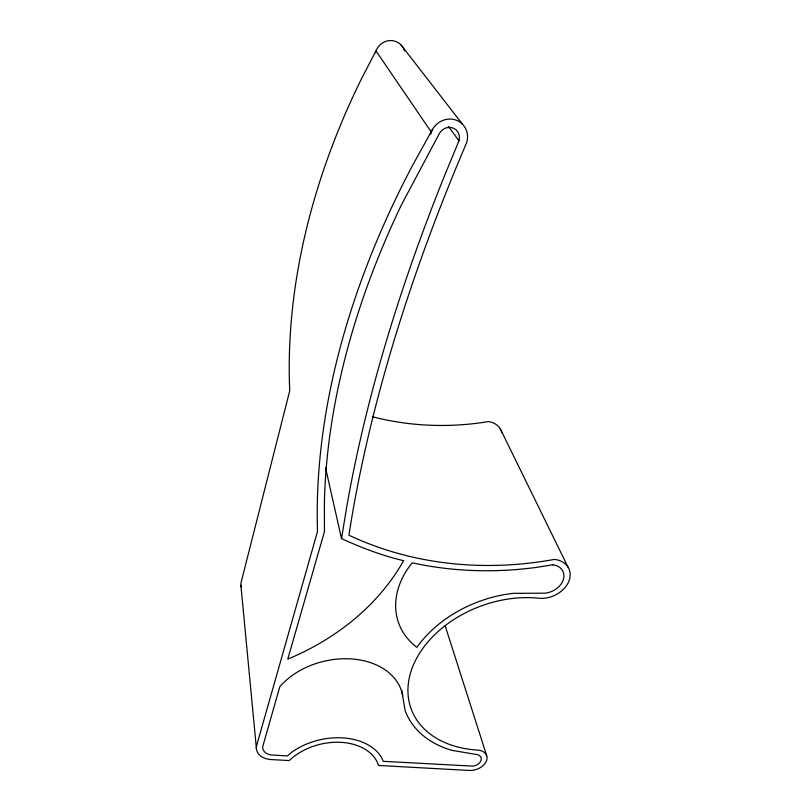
<?xml version="1.0" encoding="UTF-8"?>
<svg xmlns="http://www.w3.org/2000/svg" width="811" height="811" viewBox="0 0 811 811"><rect width="100%" height="100%" fill="white"/><g stroke="black" fill="none" stroke-linecap="round" stroke-linejoin="round"><path stroke-width="1.22" d="M341.512 538.616L346.753 506.693A1958.768 916.815 -44.4 0 1 443.87 177.376L458.965 140.81L459.442 137.89A11.192 10.431 -49.3 0 0 451.798 127.662A11.192 10.431 -49.3 0 0 439.511 133.237L401.222 205.295A811.912 538.332 -41.5 0 0 324.4 502.1L324.451 531.621L287.763 659.13A245.49 200.408 -3.7 0 0 403.614 560.685C382.174 555.657 361.524 547.749 341.512 538.616L325.485 467.531M375.493 52.725L375.959 50.88L431.148 131.828L430.509 134.079L432.516 129.354A19.657 18.329 -49.3 0 1 456.431 120.241A19.657 18.329 -49.3 0 1 466.71 142.513A1944.778 910.104 -44.3 0 0 348.902 535.189A370.039 322.687 -39.1 0 0 554.491 559.397A24.573 18.471 -23.7 0 1 568.846 581.315A24.573 18.471 -23.7 0 1 538.788 598.254A100.746 72.27 -20.5 0 0 412.87 666.236A100.746 72.27 -20.5 0 0 477.446 750.063A14.162 9.691 -18.4 0 1 486.428 761.012A14.162 9.691 -18.4 0 1 469.204 770.45L378.514 765.462A51.782 35.613 -13.3 0 0 340.863 742.349A51.782 35.613 -13.3 0 0 289.274 760.566L271.198 759.572A18.886 13.3 -11.2 0 1 256.773 745.076L317.506 531.489A820.103 544.069 -41.6 0 1 412.241 165.991L432.516 129.354M401.05 44.96L462.523 124.235M448.524 126.597L458.965 140.81M500.265 428.776L567.964 567.021M445.209 625.95L486.752 755.872M401.739 690.354L405.094 710.466A106.961 76.741 -20.5 0 0 451.869 750.337L477.608 754.686A8.232 5.636 -18.4 0 1 480.943 760.738A8.232 5.636 -18.4 0 1 472.965 766.131L383.208 761.326L381.292 757.079A57.885 39.81 -13.3 0 0 292.082 751.969L287.287 755.943L270.955 754.94A12.56 8.85 -11.2 0 1 262.713 746.627L279.825 686.704A68.803 49.491 -13.4 0 1 351.903 658.968A68.803 49.491 -13.4 0 1 402.661 695.879M240.908 585.319L256.408 748.624M404.638 50.992A15.865 15.125 -71.2 0 0 391.754 40.591A15.865 15.125 -71.2 0 0 377.014 48.853L361.402 78.941A669.44 490.797 -44.3 0 0 289.73 390.76L241.191 582.065A15.835 12.327 -9.2 0 0 241.171 586.911M372.269 416.692A299.087 275.284 -47 0 0 488.617 421.568A20.498 16.899 -24.4 0 1 501.979 432.841M552.93 564.77L536.689 567.355A378.119 329.895 -39.2 0 1 412.201 562.814A87.304 66.127 -20.6 0 0 416.874 647.36A106.961 76.741 -20.5 0 1 513.14 593.348L545.245 593.165A18.055 13.574 -23.7 0 0 562.946 580.767A18.055 13.574 -23.7 0 0 556.437 565.622L552.93 564.77"/></g></svg>
